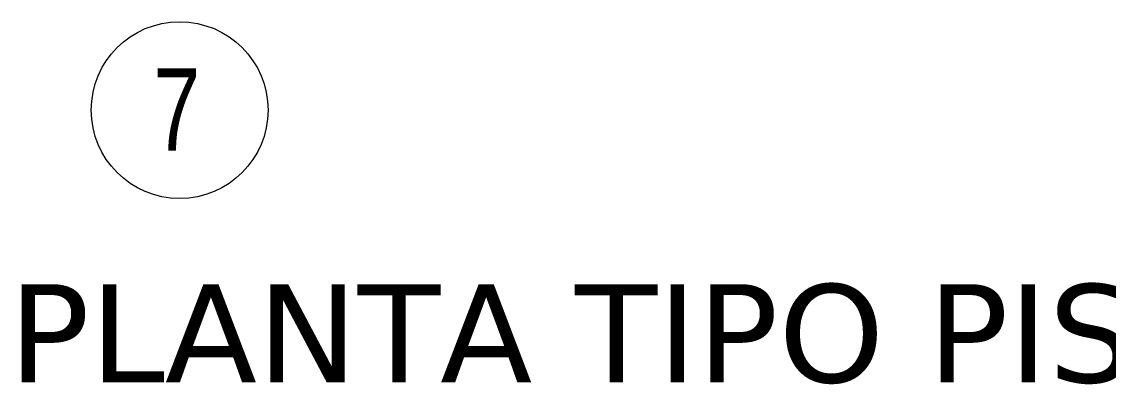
# Model space of a CAD drawing. Header units: millimetres. Extents: x -900 to 76112, y -21218 to 30031.
# Drawn here: x 3216 to 8747, y -5963 to -4117 of the extents above; entities that cross this region are included whole.
import ezdxf
from ezdxf.enums import TextEntityAlignment as Align

# ---------------------------------------------------------------- set-up
doc = ezdxf.new("R2010")
doc.units = ezdxf.units.MM
doc.layers.add('E_EJES', color=8, linetype='Continuous', lineweight=9)
doc.layers.add('TEXTO GENRAL', color=3, linetype='Continuous')
doc.styles.add('Swis721 LtCn BT', font='swisscl.ttf', dxfattribs={"height": 0.42})
doc.styles.add('TEXTO GENERAL', font='verdana.ttf', dxfattribs={"height": 0.9})

# ---------------------------------------------------------------- blocks, each defined once
blk = doc.blocks.new('Grid - CNI_NOMBRE EJES-372759-_58_00m_N_E_-NIVEL-15 DOC')
at = {"layer": 'E_EJES'}
blk.add_circle((0, 0), 0.003, dxfattribs=at)

msp = doc.modelspace()

# ---------------------------------------------------------------- block references
at = {"layer": 'E_EJES', "xscale": 149999.9999999999, "yscale": 149999.9999999999, "zscale": 149999.9999999999}
msp.add_blockref('Grid - CNI_NOMBRE EJES-372759-_58_00m_N_E_-NIVEL-15 DOC', (4020.1, -4567.1), dxfattribs=at)

# ---------------------------------------------------------------- texts
at = {"layer": 'E_EJES', "insert": (3885.7, -4354.5), "char_height": 420, "width": 312.658, "attachment_point": 1, "style": 'Swis721 LtCn BT'}
msp.add_mtext('7', dxfattribs=at)
at = {"layer": 'TEXTO GENRAL', "color": 3, "style": 'TEXTO GENERAL'}
msp.add_text('PLANTA TIPO PISO 15 N.E. +60.55m', height=500, dxfattribs=at).set_placement((9340.8, -5703.5), align=Align.MIDDLE_CENTER)

doc.saveas('drawing.dxf')
